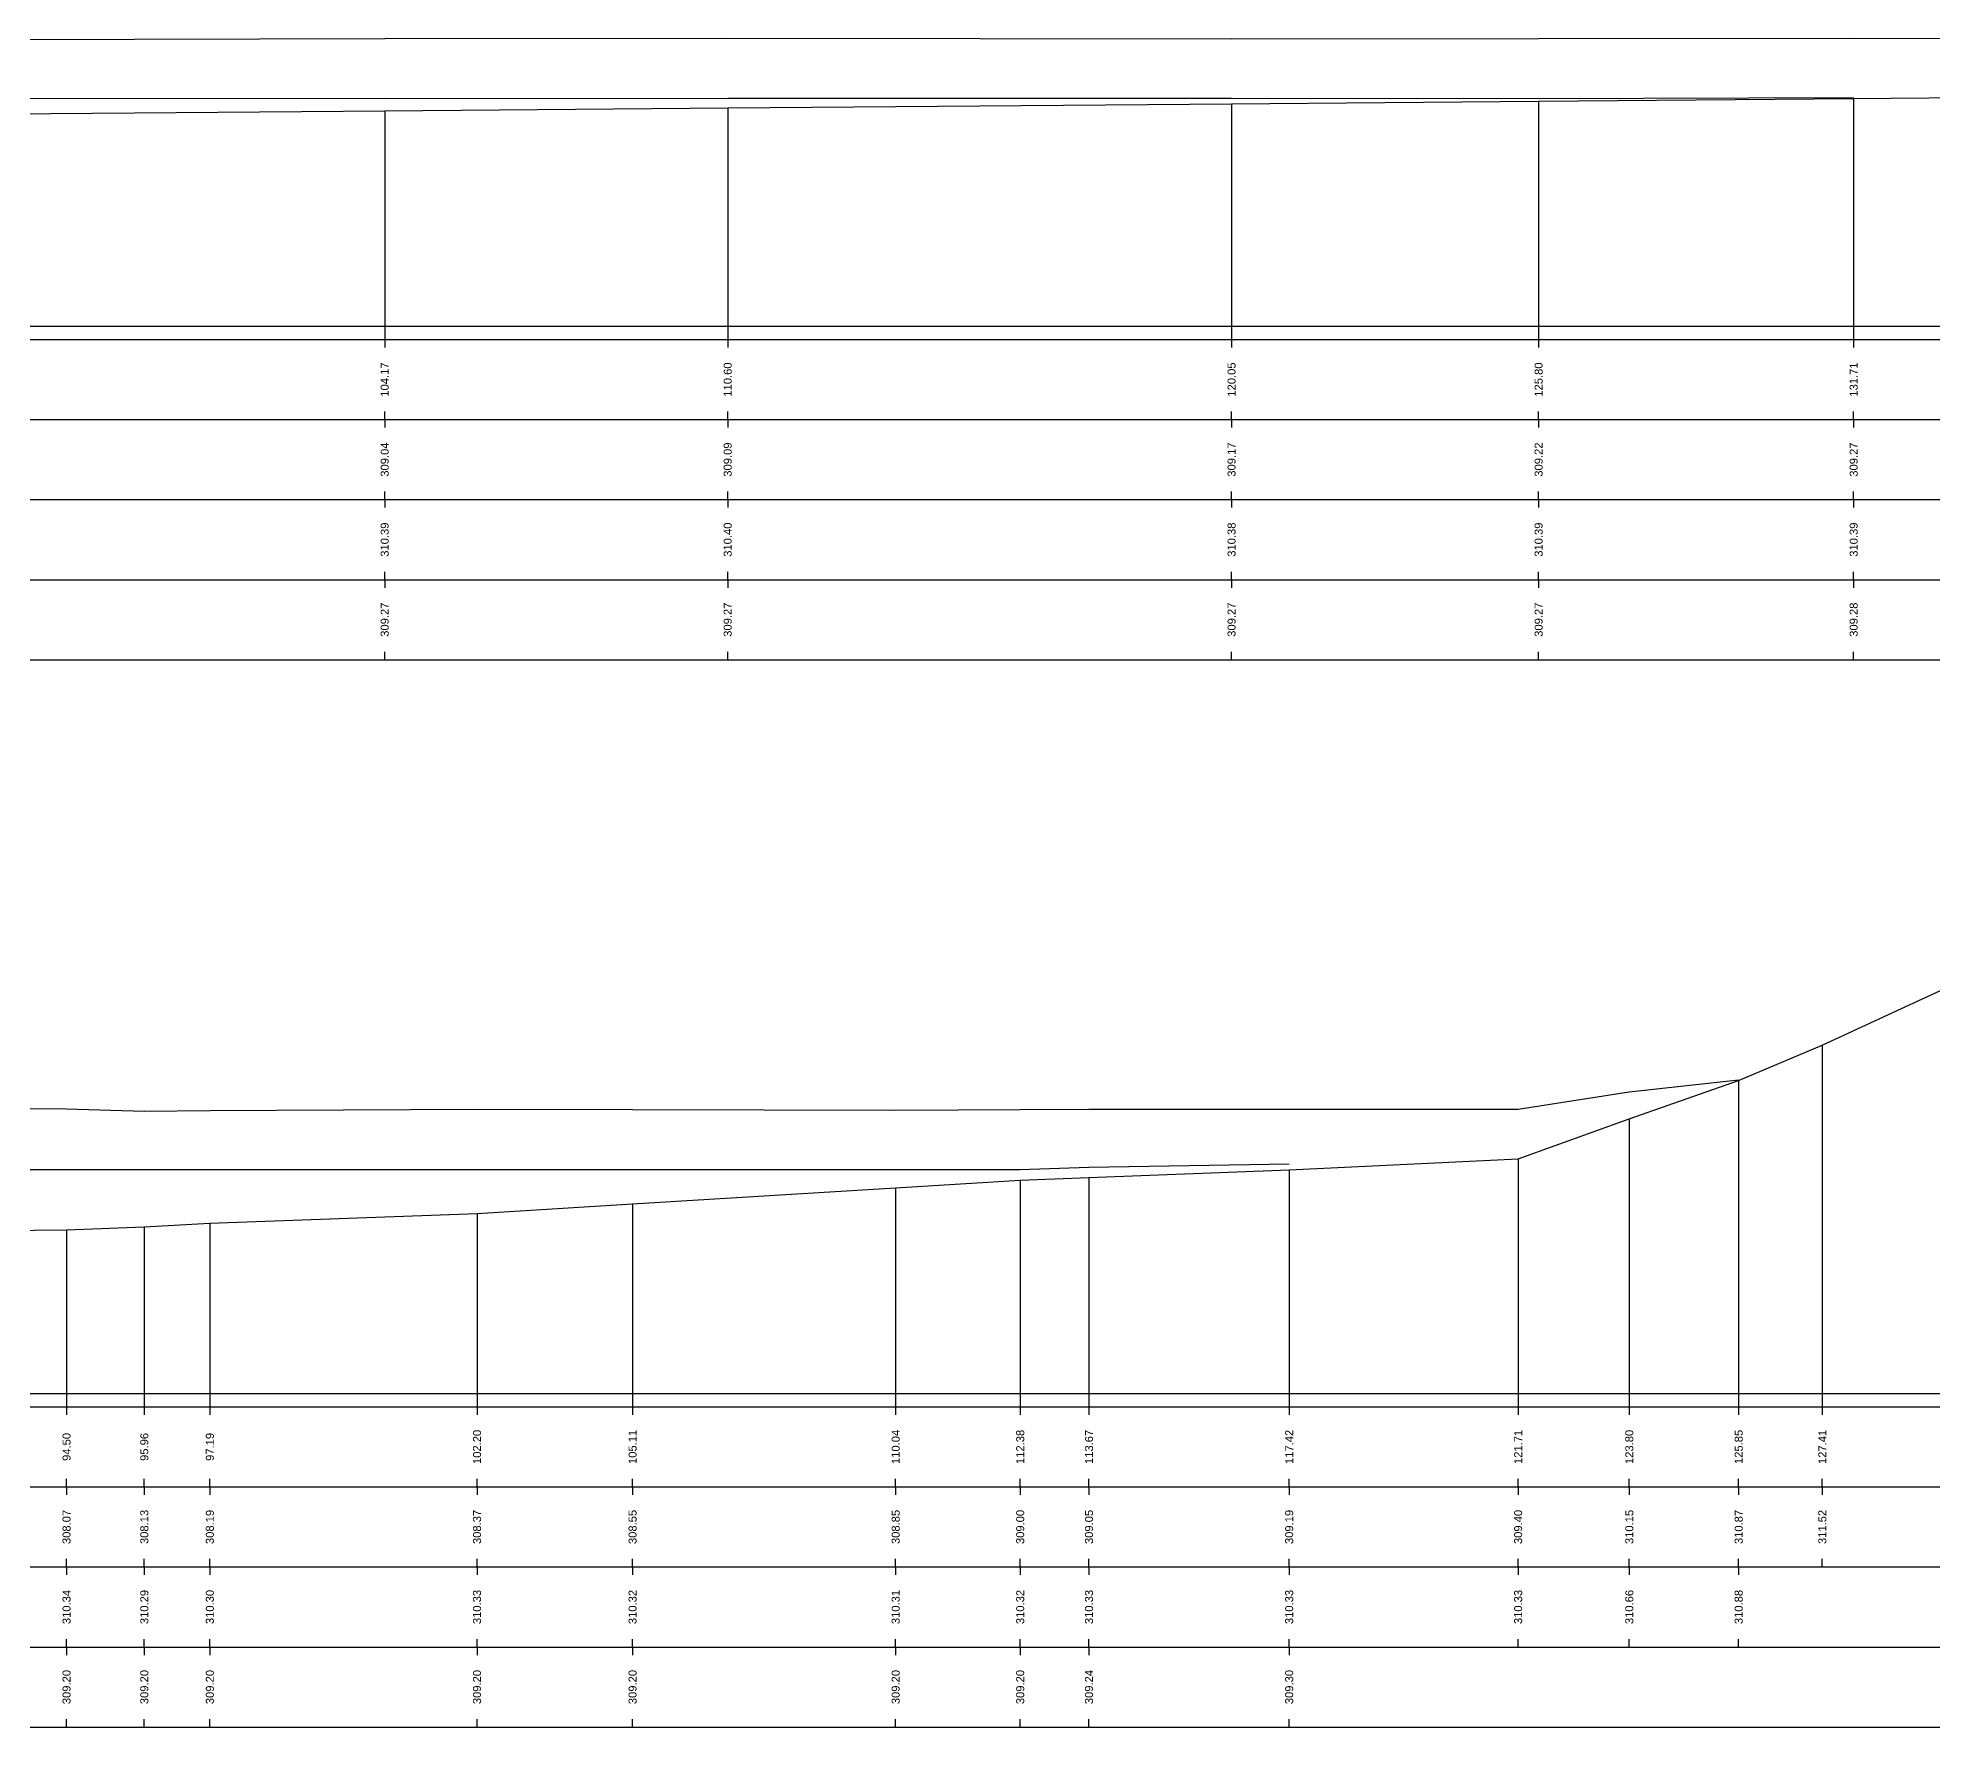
# Model space of a CAD drawing. Header units: millimetres. Extents: x -8 to 448, y 259 to 295.
# Drawn here: x 244.67 to 280.18, y 258.75 to 290.4 of the extents above; entities that cross this region are included whole.
import ezdxf
from ezdxf.enums import TextEntityAlignment as Align

# ---------------------------------------------------------------- set-up
doc = ezdxf.new("R2010")
doc.units = ezdxf.units.MM
doc.styles.get("Standard").update_dxf_attribs({"font": 'arial.ttf'})

msp = doc.modelspace()

# ---------------------------------------------------------------- linework, layer by layer
at = {"layer": 'band'}
for p, q in [((251.171, 284.75), (251.171, 284.6)), ((257.601, 284.75), (257.601, 284.6)), ((267.047, 284.75), (267.047, 284.6)), ((272.803, 284.75), (272.803, 284.6)), ((278.709, 284.75), (278.709, 284.6)), ((251.171, 283.25), (251.171, 283.4)), ((257.601, 283.25), (257.601, 283.4)), ((267.047, 283.25), (267.047, 283.4)), ((272.803, 283.25), (272.803, 283.4)), ((278.709, 283.25), (278.709, 283.4)), ((251.171, 283.25), (251.171, 283.1)), ((257.601, 283.25), (257.601, 283.1)), ((267.047, 283.25), (267.047, 283.1)), ((272.803, 283.25), (272.803, 283.1)), ((278.709, 283.25), (278.709, 283.1)), ((251.171, 281.75), (251.171, 281.9)), ((251.171, 281.75), (251.171, 281.6)), ((257.601, 281.75), (257.601, 281.9)), ((257.601, 281.75), (257.601, 281.6)), ((267.047, 281.75), (267.047, 281.9)), ((267.047, 281.75), (267.047, 281.6)), ((272.803, 281.75), (272.803, 281.9)), ((272.803, 281.75), (272.803, 281.6)), ((278.709, 281.75), (278.709, 281.9)), ((278.709, 281.75), (278.709, 281.6)), ((251.171, 280.25), (251.171, 280.4)), ((251.171, 280.25), (251.171, 280.1)), ((257.601, 280.25), (257.601, 280.4)), ((257.601, 280.25), (257.601, 280.1)), ((267.047, 280.25), (267.047, 280.4)), ((267.047, 280.25), (267.047, 280.1)), ((272.803, 280.25), (272.803, 280.4)), ((272.803, 280.25), (272.803, 280.1)), ((278.709, 280.25), (278.709, 280.4)), ((278.709, 280.25), (278.709, 280.1)), ((251.171, 278.75), (251.171, 278.9)), ((257.601, 278.75), (257.601, 278.9)), ((267.047, 278.75), (267.047, 278.9)), ((272.803, 278.75), (272.803, 278.9)), ((278.709, 278.75), (278.709, 278.9)), ((245.207, 264.75), (245.207, 264.6)), ((246.665, 264.75), (246.665, 264.6)), ((247.893, 264.75), (247.893, 264.6)), ((252.902, 264.75), (252.902, 264.6)), ((255.818, 264.75), (255.818, 264.6)), ((260.75, 264.75), (260.75, 264.6)), ((263.085, 264.75), (263.085, 264.6)), ((264.374, 264.75), (264.374, 264.6)), ((268.127, 264.75), (268.127, 264.6)), ((272.419, 264.75), (272.419, 264.6)), ((274.503, 264.75), (274.503, 264.6)), ((276.553, 264.75), (276.553, 264.6)), ((278.121, 264.75), (278.121, 264.6)), ((245.207, 263.25), (245.207, 263.4)), ((245.207, 263.25), (245.207, 263.1)), ((246.665, 263.25), (246.665, 263.4)), ((246.665, 263.25), (246.665, 263.1)), ((247.893, 263.25), (247.893, 263.4)), ((247.893, 263.25), (247.893, 263.1)), ((252.902, 263.25), (252.902, 263.4)), ((252.902, 263.25), (252.902, 263.1)), ((255.818, 263.25), (255.818, 263.4)), ((255.818, 263.25), (255.818, 263.1)), ((260.75, 263.25), (260.75, 263.4)), ((260.75, 263.25), (260.75, 263.1)), ((263.085, 263.25), (263.085, 263.4)), ((263.085, 263.25), (263.085, 263.1)), ((264.374, 263.25), (264.374, 263.4)), ((264.374, 263.25), (264.374, 263.1)), ((268.127, 263.25), (268.127, 263.4)), ((268.127, 263.25), (268.127, 263.1)), ((272.419, 263.25), (272.419, 263.4)), ((272.419, 263.25), (272.419, 263.1)), ((274.503, 263.25), (274.503, 263.4)), ((274.503, 263.25), (274.503, 263.1)), ((276.553, 263.25), (276.553, 263.4)), ((276.553, 263.25), (276.553, 263.1)), ((278.121, 263.25), (278.121, 263.4)), ((278.121, 263.25), (278.121, 263.1)), ((245.207, 261.75), (245.207, 261.9)), ((245.207, 261.75), (245.207, 261.6)), ((246.665, 261.75), (246.665, 261.9)), ((246.665, 261.75), (246.665, 261.6)), ((247.893, 261.75), (247.893, 261.9)), ((247.893, 261.75), (247.893, 261.6)), ((252.902, 261.75), (252.902, 261.9)), ((252.902, 261.75), (252.902, 261.6)), ((255.818, 261.75), (255.818, 261.9)), ((255.818, 261.75), (255.818, 261.6)), ((260.75, 261.75), (260.75, 261.9)), ((260.75, 261.75), (260.75, 261.6)), ((263.085, 261.75), (263.085, 261.9)), ((263.085, 261.75), (263.085, 261.6)), ((264.374, 261.75), (264.374, 261.9)), ((264.374, 261.75), (264.374, 261.6)), ((268.127, 261.75), (268.127, 261.9)), ((268.127, 261.75), (268.127, 261.6)), ((272.419, 261.75), (272.419, 261.9)), ((272.419, 261.75), (272.419, 261.6)), ((274.503, 261.75), (274.503, 261.9)), ((274.503, 261.75), (274.503, 261.6)), ((276.553, 261.75), (276.553, 261.9)), ((276.553, 261.75), (276.553, 261.6)), ((278.121, 261.75), (278.121, 261.9)), ((245.207, 260.25), (245.207, 260.4)), ((246.665, 260.25), (246.665, 260.4)), ((247.893, 260.25), (247.893, 260.4)), ((252.902, 260.25), (252.902, 260.4)), ((255.818, 260.25), (255.818, 260.4)), ((260.75, 260.25), (260.75, 260.4)), ((263.085, 260.25), (263.085, 260.4)), ((264.374, 260.25), (264.374, 260.4)), ((268.127, 260.25), (268.127, 260.4)), ((272.419, 260.25), (272.419, 260.4)), ((274.503, 260.25), (274.503, 260.4)), ((276.553, 260.25), (276.553, 260.4)), ((245.207, 260.25), (245.207, 260.1)), ((246.665, 260.25), (246.665, 260.1)), ((247.893, 260.25), (247.893, 260.1)), ((252.902, 260.25), (252.902, 260.1)), ((255.818, 260.25), (255.818, 260.1)), ((260.75, 260.25), (260.75, 260.1)), ((263.085, 260.25), (263.085, 260.1)), ((264.374, 260.25), (264.374, 260.1)), ((268.127, 260.25), (268.127, 260.1)), ((245.207, 258.75), (245.207, 258.9)), ((246.665, 258.75), (246.665, 258.9)), ((247.893, 258.75), (247.893, 258.9)), ((252.902, 258.75), (252.902, 258.9)), ((255.818, 258.75), (255.818, 258.9)), ((260.75, 258.75), (260.75, 258.9)), ((263.085, 258.75), (263.085, 258.9)), ((264.374, 258.75), (264.374, 258.9)), ((268.127, 258.75), (268.127, 258.9))]:
    msp.add_line(p, q, dxfattribs=at)
at = {"layer": 'frame'}
for p, q in [((0, 285), (448.327, 285)), ((-7.5, 284.75), (448.327, 284.75)), ((-7.5, 283.25), (448.327, 283.25)), ((-7.5, 281.75), (448.327, 281.75)), ((-7.5, 280.25), (448.327, 280.25)), ((-7.5, 278.75), (448.327, 278.75)), ((0, 265), (382.486, 265)), ((-7.5, 264.75), (382.486, 264.75)), ((-7.5, 263.25), (382.486, 263.25)), ((-7.5, 261.75), (382.486, 261.75)), ((-7.5, 260.25), (382.486, 260.25)), ((-7.5, 258.75), (382.486, 258.75))]:
    msp.add_line(p, q, dxfattribs=at)
at = {"layer": 'marker', "color": 253}
for p, q in [((257.601, 289.092), (257.601, 285)), ((267.047, 289.169), (267.047, 285)), ((272.803, 289.219), (272.803, 285)), ((278.709, 289.266), (278.709, 285)), ((251.171, 289.036), (251.171, 285)), ((251.171, 285), (251.171, 284.75)), ((257.601, 285), (257.601, 284.75)), ((267.047, 285), (267.047, 284.75)), ((272.803, 285), (272.803, 284.75)), ((278.709, 285), (278.709, 284.75)), ((278.121, 271.525), (278.121, 265)), ((276.553, 270.867), (276.553, 265)), ((274.503, 270.147), (274.503, 265)), ((268.127, 269.191), (268.127, 265)), ((272.419, 269.401), (272.419, 265)), ((260.75, 268.854), (260.75, 265)), ((263.085, 268.996), (263.085, 265)), ((264.374, 269.051), (264.374, 265)), ((255.818, 268.553), (255.818, 265)), ((246.665, 268.126), (246.665, 265)), ((247.893, 268.193), (247.893, 265)), ((252.902, 268.373), (252.902, 265)), ((245.207, 268.069), (245.207, 265)), ((245.207, 265), (245.207, 264.75)), ((246.665, 265), (246.665, 264.75)), ((247.893, 265), (247.893, 264.75)), ((252.902, 265), (252.902, 264.75)), ((255.818, 265), (255.818, 264.75)), ((260.75, 265), (260.75, 264.75)), ((263.085, 265), (263.085, 264.75)), ((264.374, 265), (264.374, 264.75)), ((268.127, 265), (268.127, 264.75)), ((272.419, 265), (272.419, 264.75)), ((274.503, 265), (274.503, 264.75)), ((276.553, 265), (276.553, 264.75)), ((278.121, 265), (278.121, 264.75))]:
    msp.add_line(p, q, dxfattribs=at)
at = {"layer": 'profile', "true_color": 0xff007f}
for points in [[(134.759, 290.389), (140.426, 290.388), (149.307, 290.385), (150.652, 290.386), (161.907, 290.393), (166.129, 290.39), (178.917, 290.39), (180.562, 290.39), (181.142, 290.39), (192.417, 290.383), (195.155, 290.386), (203.492, 290.396), (211.797, 290.382), (217.494, 290.377), (222.502, 290.387), (230.871, 290.402), (237.623, 290.386), (244.133, 290.373), (251.171, 290.392), (257.601, 290.398), (267.047, 290.384), (272.803, 290.388), (278.709, 290.394), (282.955, 290.389)], [(240.964, 270.343), (245.207, 270.336), (246.665, 270.289), (247.893, 270.302), (252.902, 270.326), (255.818, 270.321), (260.75, 270.307), (263.085, 270.324), (264.374, 270.328), (268.127, 270.326), (272.419, 270.331), (274.503, 270.656), (276.553, 270.88)]]:
    msp.add_lwpolyline(points, dxfattribs=at)
at = {"layer": 'profile'}
for points in [[(134.759, 287.762), (140.426, 287.895), (149.307, 288.042), (150.652, 288.062), (161.907, 288.315), (166.129, 288.396), (178.917, 288.438), (180.562, 288.441), (181.142, 288.444), (192.417, 288.547), (195.155, 288.566), (203.492, 288.641), (211.797, 288.706), (217.494, 288.738), (222.502, 288.795), (230.871, 288.868), (237.623, 288.923), (244.133, 288.979), (251.171, 289.036), (257.601, 289.092), (267.047, 289.169), (272.803, 289.219), (278.709, 289.266), (282.955, 289.301)], [(240.964, 268.025), (245.207, 268.069), (246.665, 268.126), (247.893, 268.193), (252.902, 268.373), (255.818, 268.553), (260.75, 268.854), (263.085, 268.996), (264.374, 269.051), (268.127, 269.191), (272.419, 269.401), (274.503, 270.147), (276.553, 270.867), (278.121, 271.525), (281.65, 273.16)]]:
    msp.add_lwpolyline(points, dxfattribs=at)
at = {"layer": 'profile', "true_color": 0x1d1dff}
for points in [[(134.759, 289.269), (140.426, 289.268), (149.307, 289.267), (150.652, 289.268), (161.907, 289.271), (166.129, 289.269), (178.917, 289.269), (180.562, 289.269), (181.142, 289.269), (192.417, 289.27), (195.155, 289.271), (203.492, 289.269), (211.797, 289.27), (217.494, 289.271), (222.502, 289.27), (230.871, 289.269), (237.623, 289.271), (244.133, 289.271), (251.171, 289.269), (257.601, 289.271), (267.047, 289.271), (272.803, 289.267), (278.709, 289.282)], [(208.538, 269.2), (211.281, 269.202), (216.245, 269.203), (217.169, 269.203), (217.803, 269.203), (221.986, 269.194), (224.129, 269.193), (226.177, 269.2), (229.475, 269.196), (230.195, 269.194), (232.983, 269.196), (235.35, 269.197), (235.831, 269.197), (236.827, 269.197), (240.964, 269.197), (245.207, 269.198), (246.665, 269.198), (247.893, 269.198), (252.902, 269.197), (255.818, 269.198), (260.75, 269.198), (263.085, 269.198), (264.374, 269.24), (268.127, 269.304)]]:
    msp.add_lwpolyline(points, dxfattribs=at)

# ---------------------------------------------------------------- texts
for s, p in [('104.17', (251.171, 284)), ('110.60', (257.601, 284)), ('120.05', (267.047, 284)), ('125.80', (272.803, 284)), ('131.71', (278.709, 284)), ('309.04', (251.171, 282.5)), ('309.09', (257.601, 282.5)), ('309.17', (267.047, 282.5)), ('309.22', (272.803, 282.5)), ('309.27', (278.709, 282.5)), ('94.50', (245.207, 264)), ('95.96', (246.665, 264)), ('97.19', (247.893, 264)), ('102.20', (252.902, 264)), ('105.11', (255.818, 264)), ('110.04', (260.75, 264)), ('112.38', (263.085, 264)), ('113.67', (264.374, 264)), ('117.42', (268.127, 264)), ('121.71', (272.419, 264)), ('123.80', (274.503, 264)), ('125.85', (276.553, 264)), ('127.41', (278.121, 264)), ('308.07', (245.207, 262.5)), ('308.13', (246.665, 262.5)), ('308.19', (247.893, 262.5)), ('308.37', (252.902, 262.5)), ('308.55', (255.818, 262.5)), ('308.85', (260.75, 262.5)), ('309.00', (263.085, 262.5)), ('309.05', (264.374, 262.5)), ('309.19', (268.127, 262.5)), ('309.40', (272.419, 262.5)), ('310.15', (274.503, 262.5)), ('310.87', (276.553, 262.5)), ('311.52', (278.121, 262.5))]:
    msp.add_text(s, height=0.15, rotation=90).set_placement(p, align=Align.MIDDLE)
at = {"true_color": 0xff007f}
for s, p in [('310.39', (251.171, 281)), ('310.40', (257.601, 281)), ('310.38', (267.047, 281)), ('310.39', (272.803, 281)), ('310.39', (278.709, 281)), ('310.34', (245.207, 261)), ('310.29', (246.665, 261)), ('310.30', (247.893, 261)), ('310.33', (252.902, 261)), ('310.32', (255.818, 261)), ('310.31', (260.75, 261)), ('310.32', (263.085, 261)), ('310.33', (264.374, 261)), ('310.33', (268.127, 261)), ('310.33', (272.419, 261)), ('310.66', (274.503, 261)), ('310.88', (276.553, 261))]:
    msp.add_text(s, height=0.15, rotation=90, dxfattribs=at).set_placement(p, align=Align.MIDDLE)
at = {"true_color": 0x1d1dff}
for s, p in [('309.27', (251.171, 279.5)), ('309.27', (257.601, 279.5)), ('309.27', (267.047, 279.5)), ('309.27', (272.803, 279.5)), ('309.28', (278.709, 279.5)), ('309.20', (245.207, 259.5)), ('309.20', (246.665, 259.5)), ('309.20', (247.893, 259.5)), ('309.20', (252.902, 259.5)), ('309.20', (255.818, 259.5)), ('309.20', (260.75, 259.5)), ('309.20', (263.085, 259.5)), ('309.24', (264.374, 259.5)), ('309.30', (268.127, 259.5))]:
    msp.add_text(s, height=0.15, rotation=90, dxfattribs=at).set_placement(p, align=Align.MIDDLE)

doc.saveas('drawing.dxf')
